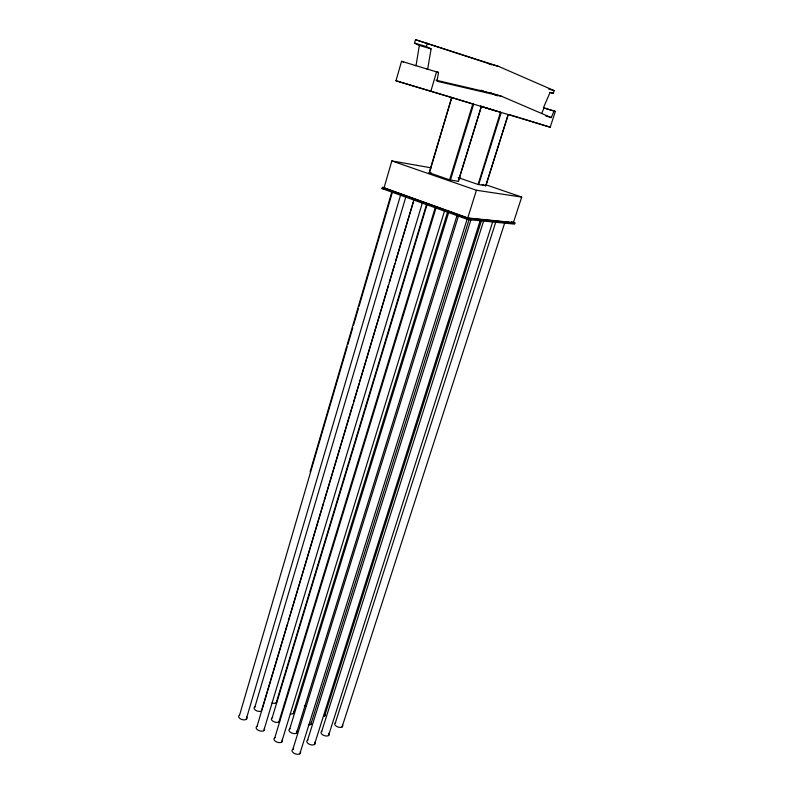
<?xml version="1.0" encoding="UTF-8"?>
<svg xmlns="http://www.w3.org/2000/svg" width="794" height="794" viewBox="0 0 794 794"><rect width="100%" height="100%" fill="white"/><g stroke="black" fill="none" stroke-linecap="round" stroke-linejoin="round"><path stroke-width="1.19" d="M554.083 111.001L551.225 117.601L501.53 96.263L436.978 81.236L438.506 72.472L401.536 61.297L395.978 80.78L550.202 127.209L555.353 111.428L543.433 107.766L550.004 92.57L553.279 93.325L554.162 90.615L498.87 66.517L415.51 39.7L414.528 43.134L419.341 45.447L416.006 65.733L415.083 65.426M414.528 43.134L426.348 46.568L431.092 48.871L427.638 69.237L426.735 68.929M511.475 221.734L514.939 222.965L514.572 224.116L467.894 219.551L382.063 188.565L382.41 187.344L384.812 187.672M431.281 167.852L391.839 160.924L384.058 187.801L467.755 217.953L513.43 222.548L521.708 197.071L485.382 184.605M426.348 46.568L427.351 43.124M310.087 471.834L391.7 192.327M239.56 715.176L347.206 346.799M347.901 344.417L352.764 327.783M353.459 325.411L358.322 308.767M359.017 306.395L392.355 192.317M430.755 91.568L436.571 71.827L438.506 72.472M246.18 719.424L400.533 195.264M254.924 706.868L405.942 196.555M261.822 709.816L287.656 623.171M288.361 620.799L323.396 503.287M324.101 500.915L352.764 404.771M353.469 402.399L359.136 383.413M359.841 381.041L388.504 284.897M389.219 282.515L394.876 263.529M395.581 261.157L413.277 201.805M257.028 726.371L413.952 200.098M458.317 181.3L481.313 106.585L458.297 181.33L449.91 179.94L429.157 172.745L451.736 97.513L395.978 80.78M429.415 172.844L451.736 97.513M263.757 730.688L422.289 203.105M276.183 702.908L426.825 203.522M272.183 717.786L426.825 205.358M278.833 721.984L435.39 207.115M274.784 737.755L435.966 208.038M449.603 179.841L472.767 104.034M450.426 180.069L473.601 104.282L451.994 97.593M281.632 742.142L444.471 211.105M293.343 713.608L447.876 211.065M289.731 728.872L448.838 211.948M296.499 733.15L456.838 216.127M292.857 749.338L458.426 216.127M485.819 185.727L508.19 114.614L485.809 185.756L478.137 184.466L500.438 112.291M299.824 753.804L467.1 219.253M467.755 217.953L476.42 190.262L521.708 197.071M478.663 184.605L501.222 112.54L480.42 106.088M467.894 219.551L468.291 218.29L514.939 222.965M310.791 724.495L468.956 219.908M307.576 740.157L470.911 219.869M314.454 744.504L480.191 220.573M324.557 716.168L481.64 220.077M321.739 731.324L483.933 220.007M328.527 735.562L492.697 221.824M335.366 722.818L495.664 222.449M342.075 726.957L504.676 223.025M541.667 113.443L544.039 107.964M382.063 188.565L384.465 188.883M429.167 172.705L431.489 173.092M458.158 177.548L460.252 177.906M435.966 80.164L490.692 92.977L501.53 96.263M398.211 193.488L397.536 193.299M464.182 217.338L462.396 216.792M498.87 66.517L488.032 63.371L491.397 64.83M419.341 45.447L431.092 48.871M548.624 88.988L554.162 90.615M549.964 92.352L553.279 93.325M509.877 114.842L519.365 117.681M543.88 107.954L555.353 111.428M545.657 115.894L551.225 117.601M520.556 118.028L550.202 127.209M480.827 106.327L496.846 111.289M417.912 200.733L417.227 200.515M415.51 39.7L486.861 62.984M395.799 192.783L395.134 192.555M401.536 61.297L403.551 61.962M461.701 216.564L460.123 215.998M482.147 184.456L485.63 185.647M458.396 177.687L477.879 184.387M391.839 160.924L476.42 190.262M382.41 187.344L468.291 218.29M415.649 199.959L414.865 199.651M481.095 90.208L486.801 92.63M490.692 92.977L497.431 95.856M342.353 724.763A4.178 2.223 18.7 0 1 340.894 727.344A4.178 2.223 18.7 0 1 335.644 725.666A4.178 2.223 18.7 0 1 335.723 722.639M325.004 714.213A4.139 2.184 18 0 1 323.535 716.516M306.047 705.916A4.109 2.154 17.3 0 1 304.39 705.836M328.855 733.299A4.258 2.303 18.4 0 1 327.396 735.959A4.258 2.303 18.4 0 1 322.096 734.371A4.258 2.303 18.4 0 1 321.917 731.224M311.179 722.292A4.218 2.273 17.7 0 1 308.37 724.902M293.79 711.464A4.188 2.233 16.9 0 1 290.326 713.925M276.739 702.442A4.149 2.193 16.3 0 1 271.985 702.889M314.841 742.172A4.337 2.402 18 0 1 313.193 744.931A4.337 2.402 18 0 1 307.744 743.184A4.337 2.402 18 0 1 307.963 739.958M296.946 730.877A4.298 2.362 17.3 0 1 295.229 733.557A4.298 2.362 17.3 0 1 289.83 731.83A4.298 2.362 17.3 0 1 290.128 728.684M279.627 720.505A4.268 2.322 16.5 0 1 274.089 721.845A4.268 2.322 16.5 0 1 272.58 717.597M261.643 710.898A4.238 2.283 15.8 0 1 255.559 710.233A4.238 2.283 15.8 0 1 255.321 706.7M300.38 751.581A4.427 2.491 17.6 0 1 298.246 754.28A4.427 2.491 17.6 0 1 292.788 752.275A4.427 2.491 17.6 0 1 293.482 749.05M282.138 739.79A4.387 2.451 16.8 0 1 280.322 742.569A4.387 2.451 16.8 0 1 274.823 740.802A4.387 2.451 16.8 0 1 275.19 737.557M264.323 728.396A4.347 2.412 16 0 1 262.437 731.095A4.347 2.412 16 0 1 256.978 729.349A4.347 2.412 16 0 1 257.435 726.182M246.547 716.823A4.317 2.372 15.3 0 1 245.445 719.701A4.317 2.372 15.3 0 1 239.977 718.54A4.317 2.372 15.3 0 1 239.371 715.285"/></g></svg>
